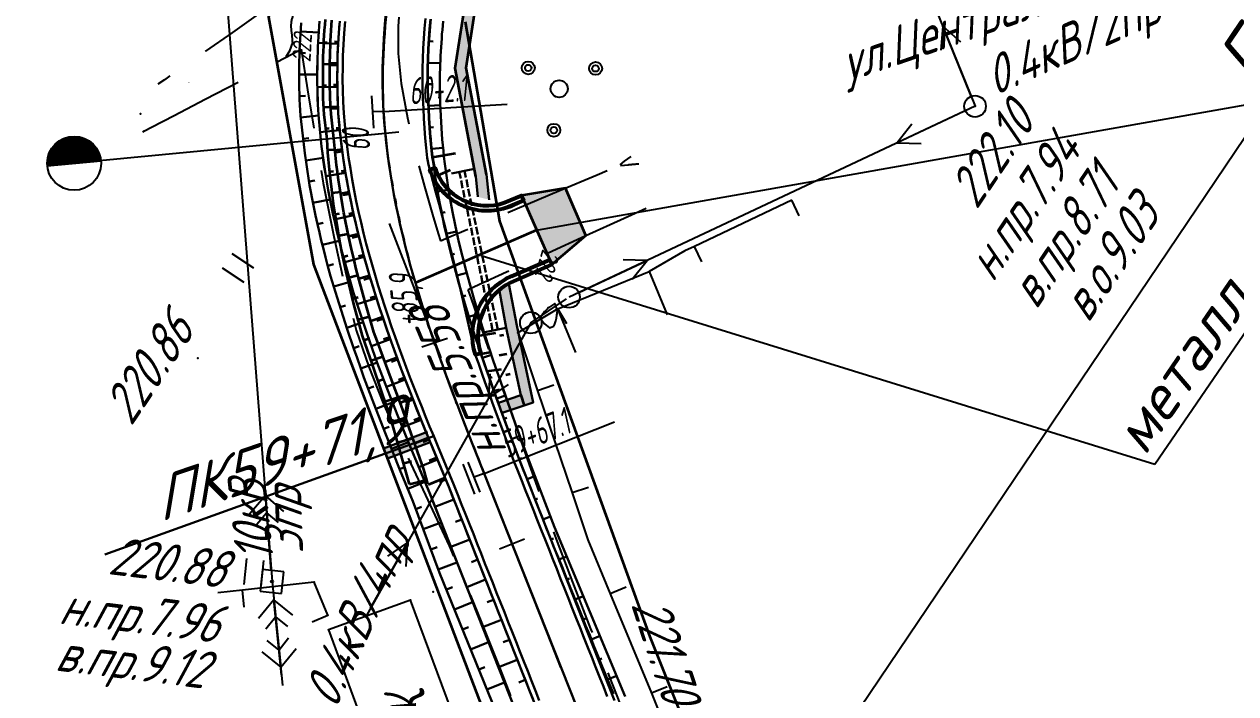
# Model space of a CAD drawing. Header units: millimetres. Extents: x -698 to 8131, y -704 to 4503.
# Drawn here: x 4445.5 to 4557.9, y 2932.7 to 2994.8 of the extents above; entities that cross this region are included whole.
import ezdxf
from ezdxf import colors
from ezdxf.entities.mleader import LeaderData, LeaderLine
from ezdxf.math import Vec2, Vec3

# ---------------------------------------------------------------- set-up
doc = ezdxf.new("R2010")
doc.units = ezdxf.units.MM
for name, pattern in [('ACAD_ISO02W100', [15, 12, -3]), ('CONTI', [0]), ('DASHED', [0.75, 0.5, -0.25]), ('STROT', [1.7, 0.5, -1.2])]:
    doc.linetypes.add(name, pattern=pattern)
for name, color, linetype, lineweight in [('10', 1, 'Continuous', 35), ('Гравий', 30, 'Continuous', 35), ('КОПИЯ_ОСЬ_13_ОТКОСЫ', 7, 'Continuous', 30), ('ОСЬ_ВЕРХ_ПОКРЫТИЯ_ГРАНИЦЫ_ПОЛОС', 7, 'Continuous', 30), ('ОСЬ_ВЕРХ_ПОКРЫТИЯ_ОСЬ', 1, 'Continuous', 30), ('Ось_примыкания', 1, 'Continuous', 35), ('Площ примыкании', 101, 'Continuous', 30), ('Привязка', 250, 'Continuous', 35), ('Тротуар', 40, 'Continuous', 35), ('Трубы мет.', 7, 'ACAD_ISO02W100', 30)]:
    doc.layers.add(name, color=color, linetype=linetype, lineweight=lineweight)
for name, color, linetype in [('GOR_BDEFAULT', 212, 'CONTI'), ('NAD_MDEFAULT', 7, 'CONTI'), ('PI_OTDEFAULT', 172, 'CONTI'), ('PI_TTDEFAULT', 5, 'CONTI'), ('SIT_LDEFAULT', 7, 'CONTI'), ('USLZNDEFAULT', 7, 'CONTI'), ('ZAPSKDEFAULT', 7, 'CONTI'), ('Выноски', 250, 'Continuous'), ('ОСЬ_ВЕРХ_ПОКРЫТИЯ_КИЛОМЕТЫ', 1, 'Continuous'), ('ОСЬ_ВЕРХ_ПОКРЫТИЯ_ПИКЕТЫ', 1, 'Continuous'), ('ОСЬ_ВЕРХ_ПОКРЫТИЯ_РАЗБИВКА_КРИВ', 1, 'Continuous'), ('разметка', 7, 'Continuous')]:
    doc.layers.add(name, color=color, linetype=linetype)
doc.layers.add('видовое окно', color=132, linetype='CONTI', plot=False)
doc.styles.add('eskd', font='isocpeui.ttf', dxfattribs={"width": 1.2})
doc.styles.add('SHRFT', font='isocpeui.ttf', dxfattribs={"width": 3.5})
doc.styles.get("Standard").update_dxf_attribs({"font": 'isocpeui.ttf'})
doc.styles.add('ГОСТ', font='isocpeui.ttf', dxfattribs={"height": 4})

# ---------------------------------------------------------------- blocks, each defined once
blk = doc.blocks.new('BL_2011')
at = {"color": 0}
for p, q in [((0, 0), (0, 2.4)), ((1.6, 0), (1.6, 2.4))]:
    blk.add_line(p, q, dxfattribs=at)
blk = doc.blocks.new('BL_27')
at = {"color": 0}
for p, q in [((1, 1), (-1, 1)), ((-1, 1), (-1, -1)), ((1, -1), (1, 1)), ((-1, -1), (1, -1))]:
    blk.add_line(p, q, dxfattribs=at)
blk.add_circle((0, 0), 0.1, dxfattribs=at)
blk = doc.blocks.new('BL_20')
at = {"color": 0}
blk.add_circle((0, 0), 1, dxfattribs=at)
blk = doc.blocks.new('BL_2009')
at = {"color": 0}
for centre, radius in [((0, 3.46), 0.6), ((0, 3.46), 0.3), ((0, 0), 0.8), ((-3.46, -1.74), 0.6), ((-3.46, -1.74), 0.3), ((3.46, -1.74), 0.6), ((3.46, -1.74), 0.3)]:
    blk.add_circle(centre, radius, dxfattribs=at)
blk = doc.blocks.new('*U49')
at = {"layer": 'КОПИЯ_ОСЬ_13_ОТКОСЫ'}
for points in [[(120.83, 319.24), (114.42, 334.99), (111.93, 341.64), (111.78, 342.01), (110.75, 344.55), (109.37, 347.99), (108.35, 350.61), (107.41, 353.12), (107.12, 353.94), (106.77, 354.93), (106.48, 355.78), (105.86, 357.6), (104.91, 360.53), (104.61, 361.52), (104.32, 362.52), (104.04, 363.52), (103.84, 364.28), (103.65, 365.04), (103.45, 365.81), (103.27, 366.57), (103.09, 367.35), (102.92, 368.13), (102.76, 368.91), (102.6, 369.69), (102.49, 370.32), (102.37, 370.95), (102.27, 371.59), (102.16, 372.22), (102.07, 372.86), (101.92, 373.93), (101.79, 375.01), (101.51, 377.38), (101.49, 377.88), (101.46, 378.39), (101.44, 378.9), (101.43, 379.41), (101.41, 379.91), (101.41, 380.42), (101.4, 380.93), (101.4, 381.43), (101.41, 381.94), (101.41, 382.45), (101.43, 382.96), (101.44, 383.46), (101.46, 383.97), (101.49, 384.48), (101.52, 384.98), (101.55, 385.49), (101.59, 386)], [(122.4, 319.86), (113.54, 342.27), (111.62, 346.87), (110.58, 349.45), (109.56, 352.05), (108.65, 354.47), (107.7, 357.12), (106.75, 360), (106.45, 360.97), (106.16, 361.95), (105.87, 362.93), (105.6, 363.92), (105.34, 364.91), (105.08, 365.91), (104.9, 366.66), (104.73, 367.42), (104.56, 368.18), (104.4, 368.94), (104.24, 369.71), (104.1, 370.48), (103.96, 371.25), (103.83, 372.02), (103.73, 372.65), (103.64, 373.28), (103.55, 373.9), (103.47, 374.53), (103.4, 375.16), (103.18, 377.47), (103.15, 377.96), (103.13, 378.44), (103.11, 378.93), (103.1, 379.41), (103.09, 379.89), (103.08, 380.38), (103.08, 380.86), (103.08, 381.34), (103.08, 381.83), (103.09, 382.31), (103.1, 382.8), (103.12, 383.28), (103.14, 383.76), (103.16, 384.25), (103.19, 384.73), (103.22, 385.21), (103.26, 385.7), (103.3, 386.18)], [(101.53, 385.22), (103.21, 385.11)], [(101.43, 383.22), (101.99, 383.2)], [(101.4, 381.22), (103.08, 381.22)], [(101.43, 379.22), (101.98, 379.24)], [(101.53, 377.22), (103.18, 377.41)], [(101.76, 375.24), (102.3, 375.3)], [(102.01, 373.25), (103.61, 373.48)], [(102.32, 371.28), (102.85, 371.37)], [(102.68, 369.31), (104.26, 369.62)], [(103.09, 367.35), (103.61, 367.47)], [(103.55, 365.41), (105.11, 365.8)], [(104.06, 363.47), (104.57, 363.61)], [(104.61, 361.55), (106.14, 362)], [(105.2, 359.64), (105.71, 359.8)], [(105.81, 357.73), (107.34, 358.23)], [(106.46, 355.84), (106.97, 356.01)], [(107.11, 353.95), (108.64, 354.49)], [(107.81, 352.08), (108.32, 352.27)], [(108.51, 350.2), (110.05, 350.8)], [(109.23, 348.34), (109.75, 348.54)], [(109.97, 346.48), (111.53, 347.1)], [(110.72, 344.62), (111.25, 344.84)], [(111.47, 342.77), (113.06, 343.42)], [(112.21, 340.91), (112.76, 341.12)], [(112.91, 339.04), (114.57, 339.66)], [(113.61, 337.17), (114.19, 337.38)], [(114.31, 335.29), (116.04, 335.94)], [(115.06, 333.44), (115.62, 333.67)], [(115.81, 331.58), (117.49, 332.27)], [(116.56, 329.73), (117.11, 329.96)], [(117.31, 327.88), (118.97, 328.55)], [(118.07, 326.03), (118.61, 326.25)], [(118.82, 324.17), (120.44, 324.83)]]:
    blk.add_lwpolyline(points, dxfattribs=at)

msp = doc.modelspace()

# ---------------------------------------------------------------- hatches: boundary and pattern name
at = {"layer": 'Гравий', "ltscale": 7}
h = msp.add_hatch(color=256, dxfattribs=at)
h.paths.add_polyline_path([(4495.74, 2979.58), (4491.74, 2978.92), (4493.11, 2975.69), (4497.33, 2974.91), (4497.65, 2975.19)])
h.paths.add_polyline_path([(4497.33, 2974.91), (4493.11, 2975.69), (4494.47, 2972.49)])
at = {"layer": 'Тротуар', "lineweight": 30, "ltscale": 7}
for points in [[(4549.7, 3057.19), (4549.05, 3057.96), (4545.63, 3055.88), (4528.49, 3045.57), (4513.33, 3035.88), (4503.91, 3028.46), (4497.12, 3021.13), (4490.72, 3011.08), (4487.21, 3001.63), (4485.51, 2990.73), (4487.44, 2980.68), (4487.6, 2978.78), (4488.67, 2978.51), (4488.42, 2980.86), (4486.53, 2990.75), (4488.18, 3001.38), (4491.62, 3010.64), (4497.91, 3020.52), (4504.58, 3027.71), (4513.91, 3035.06), (4529.02, 3044.73), (4546.15, 3055.02)], [(4491.59, 2960.37), (4491.91, 2959.42), (4492.76, 2959.71), (4491.36, 2966.17), (4490.5, 2970.71), (4489.61, 2970.03), (4490.38, 2965.96)], [(4491.58, 2960.37), (4489.64, 2959.71), (4489.96, 2958.76), (4491.91, 2959.42)], [(4482.92, 2957.01), (4478.87, 2955.43), (4479.22, 2954.5), (4483.28, 2956.07)]]:
    msp.add_hatch(color=256, dxfattribs=at).paths.add_polyline_path(points)

# ---------------------------------------------------------------- linework, layer by layer
for p, q in [((4481.96, 2969.73), (4479.42, 2976.3)), ((4484.2, 2963.84), (4481.96, 2969.73))]:
    msp.add_line(p, q)
at = {"linetype": 'Continuous'}
msp.add_solid([(4460.75, 2989.43), (4460.93, 2989.37), (4460.75, 2989.37)], dxfattribs=at)
at = {"layer": '10'}
for p, q in [((4468.19, 2995.45), (4472.37, 2972.49)), ((4489.67, 2976.53), (4486.48, 2995.01)), ((4489.67, 2976.53), (4486.48, 2995.01)), ((4503.59, 2937.96), (4489.67, 2976.53)), ((4503.59, 2937.96), (4489.67, 2976.53)), ((4472.37, 2972.49), (4494.29, 2914.88)), ((4472.37, 2972.49), (4494.29, 2914.88)), ((4525.23, 2884.29), (4503.59, 2937.96)), ((4525.23, 2884.29), (4503.59, 2937.96))]:
    msp.add_line(p, q, dxfattribs=at)
msp.add_lwpolyline([(4789.1, 3384.46), (4785.09, 3347.22), (4781.96, 3330.51), (4765.34, 3289.65), (4750.58, 3264.93), (4737.29, 3247.84), (4704.08, 3217.11), (4605.07, 3113.42), (4594.85, 3105.35), (4502.87, 3046.58), (4488.27, 3034.38), (4472.63, 3015.43), (4468.19, 2995.45), (4472.37, 2972.49)], dxfattribs=at)
at = {"layer": 'GOR_BDEFAULT', "color": 212, "elevation": 222, "flags": 128}
for points in [[(4469.82, 2991.81), (4470.17, 2992.31), (4470.44, 2993.09), (4470.43, 2993.18), (4470.43, 2993.28), (4470.42, 2993.37), (4470.41, 2993.48), (4470.4, 2993.58), (4470.39, 2993.69), (4470.38, 2993.8), (4470.36, 2993.92), (4470.35, 2994.03), (4470.34, 2994.14), (4470.33, 2994.26), (4470.32, 2994.37), (4470.31, 2994.48), (4470.31, 2994.58), (4470.31, 2994.68), (4470.31, 2994.78), (4470.32, 2994.88), (4470.33, 2994.97), (4470.34, 2995.05), (4470.36, 2995.14), (4470.37, 2995.22), (4470.39, 2995.3), (4470.41, 2995.38), (4470.44, 2995.45), (4470.46, 2995.53), (4470.48, 2995.6), (4470.5, 2995.68), (4470.53, 2995.75), (4470.55, 2995.83), (4470.57, 2995.9), (4470.6, 2995.98), (4470.62, 2996.05), (4470.64, 2996.13), (4470.65, 2996.21), (4470.67, 2996.3), (4470.69, 2996.38), (4470.71, 2996.47), (4470.73, 2996.56), (4470.74, 2996.65), (4470.76, 2996.75), (4470.77, 2996.85), (4470.79, 2996.95), (4470.81, 2997.05), (4470.82, 2997.16), (4470.84, 2997.28)], [(4501.23, 2982.08), (4501.83, 2982.52)], [(4501.23, 2982.08), (4501.83, 2982.52)], [(4501.23, 2982.08), (4501.83, 2982.52)], [(4501.23, 2982.08), (4501.83, 2982.52)], [(4500.82, 2981.75), (4501.23, 2982.08)], [(4500.82, 2981.75), (4501.23, 2982.08)], [(4500.84, 2981.7), (4501.21, 2981.73), (4501.54, 2981.76)], [(4500.84, 2981.7), (4501.21, 2981.73), (4501.54, 2981.76)], [(4501.54, 2981.76), (4501.59, 2981.76), (4501.63, 2981.77), (4501.68, 2981.77), (4501.73, 2981.77), (4501.78, 2981.78), (4501.83, 2981.78), (4501.89, 2981.79), (4501.94, 2981.8), (4502, 2981.8), (4502.05, 2981.81), (4502.1, 2981.81), (4502.16, 2981.82), (4502.2, 2981.82), (4502.25, 2981.82), (4502.29, 2981.83)], [(4501.54, 2981.76), (4501.59, 2981.76), (4501.63, 2981.77), (4501.68, 2981.77), (4501.73, 2981.77), (4501.78, 2981.78), (4501.83, 2981.78), (4501.89, 2981.79), (4501.94, 2981.8), (4502, 2981.8), (4502.05, 2981.81), (4502.1, 2981.81), (4502.16, 2981.82), (4502.2, 2981.82), (4502.25, 2981.82), (4502.29, 2981.83)], [(4501.54, 2981.76), (4501.59, 2981.76), (4501.63, 2981.77), (4501.68, 2981.77), (4501.73, 2981.77), (4501.78, 2981.78), (4501.83, 2981.78), (4501.89, 2981.79), (4501.94, 2981.8), (4502, 2981.8), (4502.05, 2981.81), (4502.1, 2981.81), (4502.16, 2981.82), (4502.2, 2981.82), (4502.25, 2981.82), (4502.29, 2981.83)], [(4501.54, 2981.76), (4501.59, 2981.76), (4501.63, 2981.77), (4501.68, 2981.77), (4501.73, 2981.77), (4501.78, 2981.78), (4501.83, 2981.78), (4501.89, 2981.79), (4501.94, 2981.8), (4502, 2981.8), (4502.05, 2981.81), (4502.1, 2981.81), (4502.16, 2981.82), (4502.2, 2981.82), (4502.25, 2981.82), (4502.29, 2981.83)], [(4502.29, 2981.83), (4502.56, 2981.85)], [(4502.29, 2981.83), (4502.56, 2981.85)], [(4495.01, 2968.23), (4494.75, 2968.89), (4494.19, 2968.52), (4494.13, 2968.47), (4494.07, 2968.4), (4494.01, 2968.34), (4493.94, 2968.27), (4493.88, 2968.2), (4493.81, 2968.13), (4493.75, 2968.06), (4493.69, 2967.99), (4493.64, 2967.92), (4493.58, 2967.85), (4493.54, 2967.78), (4493.49, 2967.71), (4493.46, 2967.65), (4493.43, 2967.59), (4493.41, 2967.53), (4493.79, 2966.99), (4494.27, 2966.64), (4494.67, 2966.77)], [(4494.67, 2966.77), (4494.7, 2966.84), (4494.73, 2966.91), (4494.76, 2967), (4494.79, 2967.09), (4494.82, 2967.19), (4494.85, 2967.29), (4494.88, 2967.4), (4494.9, 2967.51), (4494.92, 2967.62), (4494.94, 2967.73), (4494.96, 2967.83), (4494.98, 2967.94), (4494.99, 2968.04), (4495, 2968.14), (4495.01, 2968.23)], [(4494.67, 2966.77), (4494.7, 2966.84), (4494.73, 2966.91), (4494.76, 2967), (4494.79, 2967.09), (4494.82, 2967.19), (4494.85, 2967.29), (4494.88, 2967.4), (4494.9, 2967.51), (4494.92, 2967.62), (4494.94, 2967.73), (4494.96, 2967.83), (4494.98, 2967.94), (4494.99, 2968.04), (4495, 2968.14), (4495.01, 2968.23)]]:
    msp.add_lwpolyline(points, dxfattribs=at)
at = {"layer": 'PI_TTDEFAULT', "color": 5}
for p in [(4533.75, 2987.18, 222.1), (4456.33, 2986.49, 221.03), (4491.34, 2966.16, 221.97), (4461.65, 2963.82, 220.86), (4468.52, 2943.1, 220.88)]:
    msp.add_point(p, dxfattribs=at)
at = {"layer": 'SIT_LDEFAULT', "color": 7}
for p, q in [((4515.98, 3031.25), (4533.75, 2987.18)), ((4463.8, 3003.88), (4468.52, 2943.1)), ((4467.23, 2995.73), (4464.85, 2994.03)), ((4480.22, 2994.62), (4480.22, 2992.08)), ((4480.28, 2995.46), (4480.23, 2994.62)), ((4530.76, 2994.6), (4530.58, 2992.37)), ((4533.38, 2988.11), (4530.76, 2994.6)), ((4532.43, 2993.12), (4530.76, 2994.6)), ((4464.85, 2994.03), (4462.36, 2992.29)), ((4470.42, 2992.06), (4471.23, 2992.48)), ((4471.23, 2992.49), (4471.81, 2988.72)), ((4462.36, 2992.29), (4462.33, 2992.27)), ((4468.94, 2991.28), (4470.42, 2992.05)), ((4480.22, 2992.08), (4480.5, 2989.3)), ((4458.53, 2989.64), (4457.92, 2989.22)), ((4459.03, 2989.99), (4458.53, 2989.64)), ((4462.31, 2987.83), (4465.39, 2989.43)), ((4480.5, 2989.3), (4481.08, 2986.11)), ((4459.44, 2986.33), (4462.31, 2987.83)), ((4471.81, 2988.72), (4472.39, 2985.16)), ((4533.75, 2987.18), (4496.08, 2969.48)), ((4532.84, 2986.75), (4526.51, 2983.78)), ((4457.34, 2985.24), (4459.44, 2986.33)), ((4481.08, 2986.11), (4481.21, 2985.54)), ((4456.52, 2984.81), (4456.7, 2984.91)), ((4456.7, 2984.91), (4457.34, 2985.24)), ((4527.89, 2985.53), (4526.51, 2983.78)), ((4526.51, 2983.78), (4528.74, 2983.72)), ((4473.07, 2981.22), (4473.27, 2980.06)), ((4482.15, 2981.65), (4482.66, 2979.73)), ((4498.68, 2980.82), (4499.6, 2981.21)), ((4473.28, 2980.06), (4474.24, 2975.11)), ((4495.14, 2979.33), (4498.68, 2980.82)), ((4482.66, 2979.73), (4483.4, 2977.14)), ((4491.28, 2977.71), (4495.14, 2979.33)), ((4490.39, 2977.33), (4491.28, 2977.71)), ((4501.18, 2976.8), (4503.22, 2977.73)), ((4516.75, 2978.46), (4507.71, 2974.18)), ((4517.43, 2977.01), (4516.75, 2978.46)), ((4483.4, 2977.14), (4483.93, 2975.37)), ((4497.65, 2975.19), (4501.18, 2976.8)), ((4485.14, 2975.13), (4486.7, 2975.79)), ((4474.24, 2975.11), (4475.05, 2971.42)), ((4483.93, 2975.37), (4484.14, 2974.71)), ((4484.14, 2974.7), (4485.14, 2975.13)), ((4494.13, 2973.58), (4497.65, 2975.19)), ((4506.82, 2973.76), (4503.51, 2971.86)), ((4507.71, 2974.18), (4506.82, 2973.76)), ((4508.4, 2972.74), (4507.71, 2974.18)), ((4496.99, 2969.91), (4503.32, 2972.88)), ((4503.32, 2972.88), (4501.09, 2972.94)), ((4501.94, 2971.13), (4503.32, 2972.88)), ((4487.72, 2970.66), (4490.29, 2971.82)), ((4490.29, 2971.83), (4490.49, 2971.92)), ((4495.05, 2968.38), (4503.51, 2971.86)), ((4503.51, 2971.86), (4505.17, 2967.83)), ((4486.72, 2970.2), (4487.72, 2970.66)), ((4487.03, 2969.31), (4486.72, 2970.2)), ((4487.86, 2966.91), (4487.03, 2969.31)), ((4492.53, 2967.1), (4495.85, 2969.33)), ((4495.05, 2968.38), (4491.34, 2966.16)), ((4495.87, 2967.01), (4495.05, 2968.38)), ((4496.71, 2964.35), (4495.05, 2968.38)), ((4476.04, 2967.54), (4476.34, 2966.42)), ((4492.53, 2967.1), (4477.17, 2939.74)), ((4488.65, 2964.66), (4487.86, 2966.91)), ((4476.33, 2966.42), (4477.5, 2963)), ((4492.04, 2966.23), (4488.61, 2960.12)), ((4491.35, 2966.16), (4493.16, 2960.79)), ((4477.5, 2963), (4478.84, 2959.64)), ((4488.72, 2962.36), (4488.61, 2960.12)), ((4488.61, 2960.12), (4490.46, 2961.38)), ((4490.54, 2959.26), (4489.97, 2960.89)), ((4494.68, 2961.3), (4493.16, 2960.79)), ((4493.16, 2960.79), (4496.36, 2951.31)), ((4478.84, 2959.64), (4479.49, 2958.17)), ((4492.11, 2954.82), (4490.54, 2959.26)), ((4481.15, 2954.53), (4481.86, 2953.02)), ((4493.31, 2951.46), (4492.11, 2954.82)), ((4481.86, 2953.02), (4483.41, 2949.73)), ((4467.9, 2951.08), (4466.43, 2949.36)), ((4468.44, 2944.1), (4467.9, 2951.08)), ((4469.62, 2949.6), (4467.9, 2951.08)), ((4497.87, 2951.82), (4496.36, 2951.31)), ((4496.36, 2951.31), (4497.83, 2946.97)), ((4483.42, 2949.73), (4484.95, 2946.42)), ((4467.1, 2948.41), (4468.02, 2949.48)), ((4468.02, 2949.48), (4469.1, 2948.56)), ((4495.02, 2946.78), (4494.68, 2947.71)), ((4477.66, 2940.61), (4481.09, 2946.72)), ((4481.09, 2946.72), (4479.24, 2945.46)), ((4480.98, 2944.48), (4481.09, 2946.72)), ((4484.94, 2946.42), (4485.36, 2945.46)), ((4496.44, 2943.03), (4495.02, 2946.78)), ((4497.81, 2946.97), (4499.89, 2941.96)), ((4472.42, 2943.04), (4465.77, 2942.31)), ((4468.52, 2943.1), (4469.5, 2933.45)), ((4473.71, 2939.99), (4472.42, 2943.04)), ((4498.11, 2938.71), (4496.43, 2943.03)), ((4465.77, 2942.31), (4463.48, 2942.06)), ((4465.94, 2940.72), (4465.77, 2942.31)), ((4468.62, 2942.11), (4469.33, 2935.14)), ((4486.93, 2941.79), (4487.94, 2939.31)), ((4501.37, 2942.58), (4499.89, 2941.97)), ((4499.89, 2941.97), (4503.72, 2932.73)), ((4468.69, 2941.41), (4467.26, 2939.66)), ((4469.4, 2934.44), (4468.69, 2941.41)), ((4470.45, 2939.98), (4468.69, 2941.41)), ((4481.36, 2941.37), (4473.75, 2938.61)), ((4487.72, 2924.26), (4481.36, 2941.37)), ((4467.96, 2938.72), (4468.85, 2939.82)), ((4468.85, 2939.82), (4469.95, 2938.92)), ((4472.24, 2939.37), (4473.71, 2939.99)), ((4473.75, 2938.61), (4480.13, 2921.44)), ((4487.94, 2939.31), (4489.68, 2934.96)), ((4498.24, 2938.36), (4498.1, 2938.71)), ((4469.17, 2936.73), (4468.07, 2937.63)), ((4470.06, 2937.83), (4469.17, 2936.73)), ((4467.57, 2936.57), (4469.33, 2935.14)), ((4469.33, 2935.14), (4470.76, 2936.89)), ((4489.68, 2934.96), (4490.65, 2932.5)), ((4499.86, 2934.23), (4499.7, 2934.63)), ((4501.52, 2930.03), (4499.86, 2934.23)), ((4505.19, 2933.34), (4503.72, 2932.73)), ((4503.72, 2932.73), (4505.11, 2929.37))]:
    msp.add_line(p, q, dxfattribs=at)
at = {"layer": 'видовое окно', "color": 5}
for p in [(4472.42, 2943.04, 221.1), (4483.47, 2942.13, 221.69), (4481.36, 2941.37, 221.75), (4473.71, 2939.99, 221.5), (4473.75, 2938.61, 221.63)]:
    msp.add_point(p, dxfattribs=at)
at = {"layer": 'Гравий', "linetype": 'Continuous'}
msp.add_lwpolyline([(4494.47, 2972.49), (4497.65, 2975.19), (4495.74, 2979.58), (4491.68, 2978.91)], dxfattribs=at)
at = {"layer": 'КОПИЯ_ОСЬ_13_ОТКОСЫ'}
for points in [[(4492.05, 2928.78), (4483.18, 2951.19), (4481.27, 2955.79), (4480.22, 2958.36), (4479.2, 2960.97), (4478.29, 2963.39), (4477.35, 2966.04), (4476.4, 2968.91), (4476.09, 2969.89), (4475.8, 2970.86), (4475.52, 2971.84), (4475.24, 2972.83), (4474.98, 2973.82), (4474.73, 2974.82), (4474.55, 2975.58), (4474.37, 2976.33), (4474.2, 2977.09), (4474.04, 2977.85), (4473.89, 2978.62), (4473.74, 2979.39), (4473.6, 2980.17), (4473.47, 2980.94), (4473.38, 2981.56), (4473.29, 2982.19), (4473.2, 2982.82), (4473.12, 2983.45), (4473.04, 2984.08), (4472.82, 2986.39), (4472.8, 2986.87), (4472.77, 2987.36), (4472.76, 2987.84), (4472.74, 2988.32), (4472.73, 2988.81), (4472.72, 2989.29), (4472.72, 2989.77), (4472.72, 2990.26), (4472.73, 2990.74), (4472.74, 2991.23), (4472.75, 2991.71), (4472.76, 2992.19), (4472.78, 2992.68), (4472.81, 2993.16), (4472.83, 2993.64), (4472.87, 2994.13), (4472.9, 2994.61), (4472.94, 2995.09)], [(4493.8, 2929.47), (4484.93, 2951.88), (4483.72, 2954.77), (4482.32, 2958.17), (4481.3, 2960.74), (4480.36, 2963.2), (4479.41, 2965.79), (4478.49, 2968.49), (4477.6, 2971.35), (4477.32, 2972.32), (4477.05, 2973.29), (4476.79, 2974.26), (4476.6, 2974.99), (4476.42, 2975.73), (4476.25, 2976.46), (4476.08, 2977.2), (4475.92, 2977.95), (4475.77, 2978.7), (4475.62, 2979.45), (4475.48, 2980.2), (4475.38, 2980.8), (4475.28, 2981.41), (4475.19, 2982.01), (4475.1, 2982.62), (4475.01, 2983.23), (4474.94, 2983.77), (4474.88, 2984.32), (4474.82, 2984.86), (4474.77, 2985.41), (4474.72, 2985.95), (4474.67, 2986.5), (4474.65, 2986.96), (4474.63, 2987.43), (4474.61, 2987.89), (4474.59, 2988.36), (4474.58, 2988.83), (4474.58, 2989.29), (4474.57, 2989.76), (4474.57, 2990.23), (4474.58, 2990.69), (4474.59, 2991.16), (4474.6, 2991.63), (4474.61, 2992.09), (4474.63, 2992.56), (4474.65, 2993.02), (4474.68, 2993.49), (4474.71, 2993.95), (4474.74, 2994.42), (4474.78, 2994.88)], [(4500.31, 2932.05), (4491.44, 2954.46), (4490.35, 2957.38), (4489.11, 2960.76), (4488.22, 2963.3), (4487.41, 2965.69), (4486.62, 2968.17), (4485.85, 2970.75), (4485.14, 2973.43), (4484.92, 2974.32), (4484.71, 2975.21), (4484.5, 2976.11), (4484.36, 2976.78), (4484.23, 2977.45), (4484.09, 2978.12), (4483.97, 2978.79), (4483.85, 2979.46), (4483.74, 2980.13), (4483.64, 2980.8), (4483.55, 2981.47), (4483.48, 2982.01), (4483.41, 2982.54), (4483.35, 2983.08), (4483.29, 2983.61), (4483.24, 2984.15), (4483.2, 2984.62), (4483.16, 2985.09), (4483.13, 2985.57), (4483.1, 2986.04), (4483.08, 2986.51), (4483.06, 2986.98), (4483.04, 2987.38), (4483.02, 2987.78), (4483, 2988.18), (4482.99, 2988.58), (4482.98, 2988.98), (4482.98, 2989.38), (4482.97, 2989.79), (4482.97, 2990.19), (4482.98, 2990.59), (4482.98, 2990.99), (4482.99, 2991.39), (4483.01, 2991.79), (4483.02, 2992.19), (4483.04, 2992.59), (4483.07, 2992.99), (4483.09, 2993.38), (4483.12, 2993.78), (4483.15, 2994.18), (4483.19, 2994.58), (4483.22, 2994.98)], [(4501.3, 2932.44), (4494.74, 2948.13), (4492.18, 2954.75), (4491.12, 2957.68), (4489.92, 2961.07), (4489.05, 2963.6), (4488.27, 2965.99), (4488.02, 2966.76), (4487.26, 2969.25), (4486.52, 2971.91), (4485.86, 2974.57), (4485.66, 2975.45), (4485.47, 2976.34), (4485.29, 2977.22), (4485.17, 2977.89), (4485.05, 2978.55), (4484.93, 2979.21), (4484.83, 2979.87), (4484.73, 2980.53), (4484.64, 2981.19), (4484.55, 2981.85), (4484.47, 2982.52), (4484.42, 2983.04), (4484.36, 2983.57), (4484.32, 2984.09), (4484.28, 2984.62), (4484.24, 2985.14), (4484.13, 2987.45), (4484.12, 2987.85), (4484.11, 2988.25), (4484.1, 2988.65), (4484.1, 2989.06), (4484.09, 2989.46), (4484.1, 2989.86), (4484.1, 2990.26), (4484.11, 2990.66), (4484.12, 2991.06), (4484.14, 2991.46), (4484.15, 2991.87), (4484.17, 2992.27), (4484.2, 2992.67), (4484.23, 2993.07), (4484.26, 2993.47), (4484.29, 2993.87), (4484.33, 2994.27), (4484.37, 2994.67), (4484.41, 2995.07)], [(4474.65, 2992.97), (4472.8, 2993.06)], [(4483.08, 2993.22), (4483.46, 2993.19)], [(4482.99, 2991.22), (4484.13, 2991.19)], [(4474.58, 2990.97), (4473.96, 2990.98)], [(4474.58, 2988.97), (4472.73, 2988.94)], [(4482.98, 2989.22), (4483.34, 2989.23)], [(4474.65, 2986.97), (4474.03, 2986.94)], [(4483.05, 2987.22), (4484.14, 2987.28)], [(4474.81, 2984.97), (4472.97, 2984.79)], [(4483.15, 2985.22), (4483.51, 2985.25)], [(4483.33, 2983.23), (4484.39, 2983.34)], [(4475.05, 2982.99), (4474.43, 2982.9)], [(4483.58, 2981.25), (4483.91, 2981.3)], [(4475.34, 2981.01), (4473.51, 2980.71)], [(4475.7, 2979.04), (4475.09, 2978.92)], [(4483.89, 2979.27), (4484.9, 2979.44)], [(4476.11, 2977.08), (4474.29, 2976.68)], [(4484.25, 2977.3), (4484.58, 2977.37)], [(4484.67, 2975.35), (4485.64, 2975.57)], [(4476.57, 2975.14), (4475.96, 2974.99)], [(4485.14, 2973.4), (4485.45, 2973.49)], [(4477.07, 2973.2), (4475.28, 2972.71)], [(4477.62, 2971.28), (4477.03, 2971.09)], [(4485.66, 2971.47), (4486.58, 2971.72)], [(4478.22, 2969.37), (4476.43, 2968.81)], [(4486.21, 2969.55), (4486.5, 2969.64)], [(4486.79, 2967.64), (4487.67, 2967.92)], [(4478.84, 2967.47), (4478.25, 2967.27)], [(4479.49, 2965.58), (4477.74, 2964.94)], [(4487.4, 2965.73), (4487.68, 2965.82)], [(4480.17, 2963.7), (4479.59, 2963.49)], [(4488.04, 2963.84), (4488.88, 2964.12)], [(4488.7, 2961.95), (4488.96, 2962.04)], [(4480.88, 2961.83), (4479.13, 2961.16)], [(4481.61, 2959.97), (4481.03, 2959.73)], [(4489.37, 2960.06), (4490.17, 2960.36)], [(4482.35, 2958.11), (4480.62, 2957.4)], [(4490.06, 2958.19), (4490.31, 2958.28)], [(4490.75, 2956.31), (4491.52, 2956.6)], [(4483.11, 2956.26), (4482.53, 2956.02)], [(4483.87, 2954.41), (4482.14, 2953.69)], [(4491.45, 2954.44), (4491.69, 2954.53)], [(4484.64, 2952.56), (4484.06, 2952.32)], [(4492.18, 2952.58), (4492.91, 2952.86)], [(4492.92, 2950.72), (4493.15, 2950.81)], [(4485.39, 2950.71), (4483.64, 2950.02)], [(4486.13, 2948.85), (4485.55, 2948.62)], [(4493.65, 2948.86), (4494.35, 2949.13)], [(4486.87, 2946.99), (4485.12, 2946.3)], [(4494.39, 2947), (4494.64, 2947.1)], [(4487.6, 2945.13), (4487.02, 2944.9)], [(4495.13, 2945.14), (4495.87, 2945.43)], [(4488.34, 2943.27), (4486.59, 2942.58)], [(4495.86, 2943.28), (4496.13, 2943.39)], [(4496.6, 2941.42), (4497.41, 2941.74)], [(4489.07, 2941.41), (4488.49, 2941.18)], [(4489.81, 2939.55), (4488.06, 2938.86)], [(4497.34, 2939.56), (4497.63, 2939.68)], [(4490.55, 2937.69), (4489.96, 2937.46)], [(4498.07, 2937.7), (4498.96, 2938.05)], [(4491.28, 2935.83), (4489.53, 2935.14)], [(4498.81, 2935.84), (4499.13, 2935.97)], [(4492.02, 2933.97), (4491.43, 2933.74)], [(4499.55, 2933.98), (4500.5, 2934.36)]]:
    msp.add_lwpolyline(points, dxfattribs=at)
at = {"layer": 'ОСЬ_ВЕРХ_ПОКРЫТИЯ_ГРАНИЦЫ_ПОЛОС', "linetype": 'Continuous'}
for points in [[(4492.74, 2932.16), (4492.38, 2933.06), (4492.03, 2933.95), (4491.67, 2934.85), (4491.32, 2935.75), (4490.96, 2936.64), (4490.61, 2937.54), (4490.25, 2938.43), (4489.9, 2939.33), (4489.54, 2940.23), (4489.19, 2941.12), (4488.83, 2942.02), (4488.48, 2942.92), (4488.12, 2943.81), (4487.77, 2944.71), (4487.41, 2945.6), (4487.06, 2946.5), (4486.7, 2947.4), (4486.35, 2948.29), (4485.99, 2949.19), (4485.64, 2950.09), (4485.28, 2950.98), (4484.93, 2951.88), (4484.55, 2952.78), (4484.18, 2953.68), (4483.8, 2954.58), (4483.43, 2955.48), (4483.05, 2956.39), (4482.68, 2957.3), (4482.31, 2958.21), (4481.94, 2959.12), (4481.57, 2960.04), (4481.21, 2960.96), (4480.85, 2961.89), (4480.5, 2962.81), (4480.15, 2963.75), (4479.81, 2964.68), (4479.47, 2965.62), (4479.14, 2966.57), (4478.82, 2967.52), (4478.5, 2968.47), (4478.19, 2969.43), (4477.89, 2970.4), (4477.6, 2971.36), (4477.31, 2972.34), (4477.04, 2973.32), (4476.78, 2974.3), (4476.53, 2975.29), (4476.29, 2976.28), (4476.06, 2977.28), (4475.85, 2978.29), (4475.65, 2979.3), (4475.46, 2980.31), (4475.29, 2981.33), (4475.13, 2982.36), (4474.99, 2983.38), (4474.87, 2984.42), (4474.76, 2985.46), (4474.67, 2986.5), (4474.62, 2987.57), (4474.59, 2988.64), (4474.57, 2989.72), (4474.58, 2990.79), (4474.6, 2991.86), (4474.65, 2992.94), (4474.71, 2994.01), (4474.8, 2995.08)], [(4475.3, 2995.04), (4475.21, 2993.97), (4475.15, 2992.91), (4475.1, 2991.85), (4475.08, 2990.78), (4475.07, 2989.72), (4475.09, 2988.65), (4475.12, 2987.59), (4475.17, 2986.53), (4475.26, 2985.49), (4475.37, 2984.46), (4475.49, 2983.44), (4475.63, 2982.42), (4475.79, 2981.4), (4475.96, 2980.39), (4476.14, 2979.38), (4476.34, 2978.38), (4476.55, 2977.38), (4476.78, 2976.39), (4477.02, 2975.4), (4477.27, 2974.42), (4477.53, 2973.44), (4477.8, 2972.47), (4478.08, 2971.5), (4478.37, 2970.53), (4478.67, 2969.57), (4478.98, 2968.62), (4479.29, 2967.67), (4479.62, 2966.72), (4479.95, 2965.78), (4480.28, 2964.84), (4480.62, 2963.91), (4480.97, 2962.98), (4481.32, 2962.06), (4481.68, 2961.13), (4482.04, 2960.21), (4482.41, 2959.3), (4482.77, 2958.39), (4483.14, 2957.48), (4483.52, 2956.57), (4483.89, 2955.66), (4484.27, 2954.76), (4484.64, 2953.86), (4485.02, 2952.96), (4485.39, 2952.06), (4485.75, 2951.15), (4486.11, 2950.24), (4486.48, 2949.33), (4486.84, 2948.42), (4487.2, 2947.51), (4487.56, 2946.6), (4487.92, 2945.69), (4488.28, 2944.78), (4488.64, 2943.87), (4489, 2942.96), (4489.36, 2942.05), (4489.72, 2941.14), (4490.08, 2940.24), (4490.44, 2939.33), (4490.8, 2938.42), (4491.16, 2937.51), (4491.52, 2936.6), (4491.88, 2935.69), (4492.24, 2934.78), (4492.6, 2933.87), (4492.96, 2932.96), (4493.32, 2932.05)]]:
    msp.add_lwpolyline(points, dxfattribs=at)
for points in [[(4482.76, 2995.32), (4482.67, 2994.39), (4482.59, 2993.47), (4482.54, 2992.54), (4482.5, 2991.61), (4482.48, 2990.68), (4482.47, 2989.75), (4482.49, 2988.82), (4482.51, 2987.89), (4482.56, 2986.96), (4482.6, 2986.05), (4482.66, 2985.14), (4482.73, 2984.23), (4482.82, 2983.32), (4482.92, 2982.41), (4482.92, 2982.41), (4482.92, 2982.41), (4482.92, 2982.41), (4482.92, 2982.41), (4482.92, 2982.41), (4482.92, 2982.41), (4482.92, 2982.41), (4482.92, 2982.41, 0.514463), (4490.87, 2978.01), (4491.88, 2978.45)], [(4483.25, 2995.27), (4483.17, 2994.35), (4483.09, 2993.43), (4483.04, 2992.51), (4483, 2991.59), (4482.98, 2990.67), (4482.97, 2989.75), (4482.99, 2988.83), (4483.01, 2987.91), (4483.06, 2986.98), (4483.1, 2986.08), (4483.16, 2985.18), (4483.23, 2984.27), (4483.32, 2983.37), (4483.42, 2982.47, 0.514942), (4490.67, 2978.47), (4491.68, 2978.91)], [(4494.27, 2972.95), (4490.73, 2971.41, 0.385703), (4487.41, 2964.06), (4487.41, 2964.06), (4487.41, 2964.06), (4487.41, 2964.06), (4487.68, 2963.34), (4487.99, 2962.43), (4488.31, 2961.53), (4488.63, 2960.62), (4488.96, 2959.72), (4489.29, 2958.81), (4489.62, 2957.91), (4489.96, 2957), (4490.3, 2956.09), (4490.63, 2955.18), (4490.97, 2954.27), (4491.33, 2953.36), (4491.69, 2952.45), (4492.05, 2951.54), (4492.41, 2950.63), (4492.77, 2949.72), (4493.13, 2948.81), (4493.49, 2947.9), (4493.86, 2946.99), (4494.22, 2946.08), (4494.58, 2945.17), (4494.94, 2944.26), (4495.3, 2943.35), (4495.66, 2942.44), (4496.02, 2941.53), (4496.38, 2940.62), (4496.74, 2939.71), (4497.1, 2938.8), (4497.46, 2937.89), (4497.82, 2936.98), (4498.18, 2936.08), (4498.54, 2935.17), (4498.9, 2934.26), (4499.26, 2933.35), (4499.62, 2932.44)], [(4494.47, 2972.49), (4490.93, 2970.95, 0.385126), (4487.88, 2964.23), (4488.15, 2963.51), (4488.46, 2962.6), (4488.78, 2961.7), (4489.1, 2960.79), (4489.43, 2959.89), (4489.76, 2958.98), (4490.09, 2958.08), (4490.43, 2957.17), (4490.76, 2956.27), (4491.1, 2955.36), (4491.44, 2954.45), (4491.8, 2953.55), (4492.16, 2952.64), (4492.52, 2951.73), (4492.88, 2950.82), (4493.24, 2949.91), (4493.6, 2949), (4493.96, 2948.09), (4494.32, 2947.18), (4494.68, 2946.27), (4495.06, 2945.37), (4495.43, 2944.46), (4495.79, 2943.55), (4496.16, 2942.64), (4496.53, 2941.74), (4496.9, 2940.83), (4497.26, 2939.92), (4497.61, 2939.01), (4498, 2938.11), (4498.36, 2937.2), (4498.73, 2936.29), (4499.1, 2935.38), (4499.46, 2934.48), (4499.83, 2933.57), (4500.2, 2932.67)]]:
    msp.add_lwpolyline(points, format="xyb", dxfattribs=at)
at = {"layer": 'ОСЬ_ВЕРХ_ПОКРЫТИЯ_КИЛОМЕТЫ'}
for p, q in [((4479.03, 2984.65), (4447.67, 2981.65)), ((4447.91, 2982.98), (4452.16, 2983.39)), ((4447.96, 2983.09), (4452.09, 2983.48)), ((4448.03, 2983.19), (4452.01, 2983.57)), ((4448.09, 2983.3), (4451.92, 2983.66)), ((4448.17, 2983.41), (4451.82, 2983.76)), ((4448.26, 2983.52), (4451.72, 2983.85)), ((4448.36, 2983.63), (4451.6, 2983.94)), ((4448.48, 2983.74), (4451.46, 2984.02)), ((4448.61, 2983.85), (4451.31, 2984.11)), ((4448.77, 2983.97), (4451.13, 2984.19)), ((4448.97, 2984.09), (4450.92, 2984.27)), ((4449.23, 2984.21), (4450.63, 2984.35)), ((4449.92, 2984.38), (4449.92, 2984.38)), ((4447.66, 2982.05), (4452.58, 2982.52)), ((4447.66, 2981.95), (4452.6, 2982.42)), ((4447.66, 2981.85), (4452.62, 2982.33)), ((4447.66, 2981.75), (4452.64, 2982.23)), ((4447.67, 2982.15), (4452.55, 2982.62)), ((4447.69, 2982.26), (4452.52, 2982.72)), ((4447.7, 2982.36), (4452.48, 2982.81)), ((4447.73, 2982.46), (4452.44, 2982.91)), ((4447.75, 2982.56), (4452.4, 2983.01)), ((4447.78, 2982.67), (4452.35, 2983.1)), ((4447.82, 2982.77), (4452.29, 2983.2)), ((4447.86, 2982.88), (4452.23, 2983.29)), ((4447.67, 2981.65), (4452.65, 2982.13))]:
    msp.add_line(p, q, dxfattribs=at)
msp.add_circle((4450.16, 2981.89), 2.5, dxfattribs=at)
at = {"layer": 'ОСЬ_ВЕРХ_ПОКРЫТИЯ_ОСЬ'}
msp.add_lwpolyline([(4498.27, 2927.69), (4488.2, 2953.13), (4488.2, 2953.13), (4487.13, 2955.85), (4486.42, 2957.66), (4486.07, 2958.56), (4485.72, 2959.47), (4485.37, 2960.38), (4485.03, 2961.29), (4484.69, 2962.2), (4484.36, 2963.11), (4484.03, 2964.03), (4483.71, 2964.95), (4483.39, 2965.87), (4483.08, 2966.79), (4482.78, 2967.71), (4482.48, 2968.64), (4482.19, 2969.56), (4481.91, 2970.5), (4481.64, 2971.43), (4481.37, 2972.36), (4481.12, 2973.3), (4480.88, 2974.24), (4480.65, 2975.19), (4480.42, 2976.14), (4480.21, 2977.09), (4480.02, 2978.04), (4479.83, 2978.99), (4479.66, 2979.95), (4479.5, 2980.91), (4479.36, 2981.87), (4479.23, 2982.83), (4479.12, 2983.8), (4479.02, 2984.77), (4478.93, 2985.73), (4478.87, 2986.7), (4478.87, 2986.7, -0.197747), (4492.5, 3026.29)], format="xyb", dxfattribs=at)
at = {"layer": 'ОСЬ_ВЕРХ_ПОКРЫТИЯ_ПИКЕТЫ'}
for p, q in [((4480.27, 2984.77), (4477.78, 2984.53)), ((4480.27, 2984.77), (4477.78, 2984.53)), ((4484.79, 2965.64), (4482.43, 2964.82)), ((4491.96, 2947.03), (4489.64, 2946.11))]:
    msp.add_line(p, q, dxfattribs=at)
at = {"layer": 'ОСЬ_ВЕРХ_ПОКРЫТИЯ_РАЗБИВКА_КРИВ'}
for p, q in [((4477.96, 2985.15), (4477.78, 2988.14)), ((4478.87, 2986.7), (4477.87, 2986.65)), ((4478.87, 2986.7), (4490.35, 2987.38)), ((4488.2, 2953.13), (4500.28, 2957.92)), ((4487.82, 2951.37), (4486.72, 2954.16)), ((4487.35, 2951.19), (4486.25, 2953.98)), ((4488.2, 2953.13), (4487.27, 2952.77))]:
    msp.add_line(p, q, dxfattribs=at)
at = {"layer": 'Ось_примыкания', "color": 0}
for p, q in [((4473.33, 2993.1), (4473.64, 2993.09)), ((4474.66, 2993.14), (4474.31, 2993.16)), ((4473.26, 2991.11), (4473.88, 2991.09)), ((4474.59, 2991.14), (4473.88, 2991.15)), ((4473.26, 2989.11), (4473.57, 2989.11)), ((4474.58, 2989.14), (4474.23, 2989.13)), ((4473.32, 2987.11), (4473.96, 2987.14)), ((4474.64, 2987.14), (4473.96, 2987.11)), ((4473.51, 2985.12), (4473.82, 2985.16)), ((4474.79, 2985.15), (4474.47, 2985.11)), ((4473.7, 2983.13), (4474.34, 2983.17)), ((4475.02, 2983.16), (4474.36, 2983.07)), ((4473.87, 2981.13), (4474.22, 2981.17)), ((4475.32, 2981.18), (4474.95, 2981.12)), ((4474.1, 2979.15), (4474.86, 2979.25)), ((4475.67, 2979.21), (4474.89, 2979.06)), ((4474.39, 2977.17), (4474.79, 2977.23)), ((4476.07, 2977.25), (4475.65, 2977.16)), ((4474.72, 2975.2), (4475.58, 2975.35)), ((4476.53, 2975.31), (4475.63, 2975.09)), ((4475.11, 2973.23), (4475.56, 2973.33)), ((4477.03, 2973.37), (4476.55, 2973.24)), ((4475.53, 2971.28), (4476.49, 2971.51)), ((4477.57, 2971.45), (4476.58, 2971.16)), ((4476, 2969.34), (4476.5, 2969.46)), ((4478.17, 2969.54), (4477.63, 2969.37)), ((4476.5, 2967.4), (4477.55, 2967.68)), ((4478.78, 2967.63), (4477.68, 2967.26)), ((4477.05, 2965.48), (4477.58, 2965.66)), ((4479.43, 2965.74), (4478.87, 2965.54)), ((4477.71, 2963.59), (4478.8, 2963.97)), ((4480.11, 2963.86), (4478.99, 2963.45)), ((4480.82, 2961.99), (4480.26, 2961.77)), ((4478.4, 2961.71), (4478.94, 2961.91)), ((4479, 2959.81), (4480.23, 2960.19)), ((4481.54, 2960.13), (4480.43, 2959.68)), ((4479.63, 2957.91), (4480.28, 2958.09)), ((4482.28, 2958.27), (4481.69, 2958.03)), ((4480.17, 2955.98), (4481.58, 2956.38)), ((4483.04, 2956.42), (4481.75, 2955.89)), ((4480.67, 2954.05), (4481.46, 2954.25)), ((4483.81, 2954.57), (4483.11, 2954.28)), ((4481.27, 2952.13), (4482.88, 2952.54)), ((4484.58, 2952.72), (4483.02, 2952.07))]:
    msp.add_line(p, q, dxfattribs=at)
at = {"layer": 'Ось_примыкания', "color": 0, "ltscale": 7}
for p, q in [((4483.42, 2982.47), (4485.53, 2982.84)), ((4483.92, 2980.78), (4485.09, 2981.27)), ((4487.62, 2965.9), (4489.3, 2966.15)), ((4490.01, 2965.95), (4489.63, 2965.88)), ((4487.88, 2964.23), (4488.77, 2964.36)), ((4489.6, 2964.1), (4490.3, 2964.22)), ((4488.46, 2962.6), (4489.8, 2962.8)), ((4490.62, 2962.32), (4490.22, 2962.23)), ((4489.1, 2960.79), (4489.62, 2960.9))]:
    msp.add_line(p, q, dxfattribs=at)
at = {"layer": 'Ось_примыкания', "color": 0}
for points in [[(4481.27, 2952.13), (4480.28, 2955.59), (4479.57, 2958.12), (4478.69, 2960.74), (4477.84, 2963.23), (4476.91, 2965.89), (4476.12, 2968.83), (4475.41, 2971.81), (4475.19, 2972.82), (4474.98, 2973.82), (4474.79, 2974.83), (4474.65, 2975.6), (4474.52, 2976.36), (4474.39, 2977.13), (4474.27, 2977.9), (4474.16, 2978.67), (4474.06, 2979.45), (4473.97, 2980.22), (4473.88, 2981), (4473.82, 2981.62), (4473.76, 2982.25), (4473.71, 2982.88), (4473.67, 2983.5), (4473.63, 2984.13), (4473.35, 2986.42), (4473.32, 2986.91), (4473.3, 2987.4), (4473.28, 2987.89), (4473.27, 2988.38), (4473.26, 2988.87), (4473.25, 2989.35), (4473.25, 2989.84), (4473.25, 2990.33), (4473.26, 2990.82), (4473.27, 2991.31), (4473.28, 2991.8), (4473.29, 2992.29), (4473.32, 2992.78), (4473.34, 2993.27), (4473.37, 2993.76), (4473.4, 2994.25), (4473.44, 2994.73), (4473.48, 2995.22)], [(4482.99, 2952.16), (4482.59, 2953.48), (4481.43, 2956.84), (4480.51, 2959.46), (4479.53, 2962), (4478.57, 2964.58), (4478.27, 2965.41), (4477.98, 2966.24), (4477.12, 2969.13), (4476.34, 2972.06), (4476.1, 2973.05), (4475.87, 2974.04), (4475.64, 2975.03), (4475.49, 2975.78), (4475.34, 2976.53), (4475.19, 2977.29), (4475.05, 2978.04), (4474.93, 2978.81), (4474.8, 2979.57), (4474.69, 2980.33), (4474.58, 2981.1), (4474.51, 2981.72), (4474.43, 2982.33), (4474.37, 2982.95), (4474.31, 2983.57), (4474.25, 2984.19), (4474, 2986.46), (4473.97, 2986.94), (4473.94, 2987.43), (4473.92, 2987.91), (4473.91, 2988.39), (4473.89, 2988.88), (4473.88, 2989.36), (4473.88, 2989.85), (4473.88, 2990.33), (4473.88, 2990.82), (4473.89, 2991.3), (4473.9, 2991.79), (4473.91, 2992.27), (4473.93, 2992.75), (4473.95, 2993.24), (4473.98, 2993.72), (4474.01, 2994.21), (4474.04, 2994.69), (4474.08, 2995.17)]]:
    msp.add_lwpolyline(points, dxfattribs=at)
at = {"layer": 'Ось_примыкания', "linetype": 'Continuous'}
msp.add_lwpolyline([(4491.68, 2978.91), (4490.67, 2978.47, -0.514942), (4483.42, 2982.47), (4483.32, 2983.37), (4483.23, 2984.27), (4483.16, 2985.18), (4483.1, 2986.08), (4483.06, 2986.98), (4483.01, 2987.91), (4482.99, 2988.83), (4482.97, 2989.75), (4482.98, 2990.67), (4483, 2991.59), (4483.04, 2992.51), (4483.09, 2993.43), (4483.17, 2994.35), (4483.25, 2995.27)], format="xyb", dxfattribs=at)
for points in [[(4491.68, 2978.91), (4494.47, 2972.49)], [(4493.07, 2975.7), (4481.82, 2970.81)]]:
    msp.add_lwpolyline(points, dxfattribs=at)
at = {"layer": 'Площ примыкании', "color": 4, "lineweight": 53, "ltscale": 7}
for points in [[(4491.88, 2978.45), (4490.5, 2977.85, -0.430399), (4483.16, 2981.31), (4483.64, 2981.46, 0.416732), (4490.1, 2978.24), (4491.66, 2978.9), (4491.88, 2978.45)], [(4490.73, 2971.41), (4494.27, 2972.95), (4494.47, 2972.49), (4491.17, 2971.05, 0.397434), (4487.88, 2964.24), (4487.39, 2964.11, -0.38353), (4490.73, 2971.41, -3867.029964)]]:
    msp.add_lwpolyline(points, format="xyb", dxfattribs=at)
at = {"layer": 'Площ примыкании', "linetype": 'Continuous', "lineweight": 30}
msp.add_lwpolyline([(4494.27, 2972.95), (4490.97, 2971.51, 0.395228), (4487.39, 2964.11, 0.011785), (4483.16, 2981.31, 0.49133), (4491.88, 2978.45, -4.148652)], format="xyb", dxfattribs=at)
at = {"layer": 'Привязка', "lineweight": 30, "ltscale": 7}
msp.add_lwpolyline([(4483.61, 2956.6), (4453, 2945.61)], dxfattribs=at)
at = {"layer": 'разметка', "lineweight": 30, "ltscale": 7}
for points in [[(4479.36, 2981.93, -0.020932), (4478.87, 2986.7, -0.090718), (4481.65, 3007.48)], [(4485.65, 2959.62, -0.003152), (4484.45, 2962.87)], [(4494.49, 2937.25), (4488.2, 2953.13, -0.000745), (4487.13, 2955.85)]]:
    msp.add_lwpolyline(points, format="xyb", dxfattribs=at)
at = {"layer": 'разметка', "linetype": 'STROT', "lineweight": 30}
msp.add_lwpolyline([(4484.45, 2962.87, -0.053021), (4479.36, 2981.93, -0.054177)], format="xyb", dxfattribs=at)
at = {"layer": 'разметка', "linetype": 'DASHED', "lineweight": 30, "ltscale": 14}
msp.add_lwpolyline([(4511.8, 2890.36, 0.014728), (4506.76, 2905.59, 0.008075), (4499.19, 2925.36), (4494.49, 2937.25)], format="xyb", dxfattribs=at)
at = {"layer": 'Тротуар', "linetype": 'Continuous'}
for points in [[(4488.42, 2980.86), (4486.53, 2990.75), (4488.18, 3001.38), (4491.62, 3010.64), (4497.91, 3020.52), (4504.58, 3027.71), (4513.91, 3035.06), (4529.02, 3044.73), (4546.15, 3055.02), (4549.7, 3057.19), (4553.74, 3061.51)], [(4487.44, 2980.68), (4485.51, 2990.73), (4487.21, 3001.63), (4490.72, 3011.08), (4497.12, 3021.14), (4503.9, 3028.45), (4513.33, 3035.88), (4528.49, 3045.58), (4545.63, 3055.88), (4549.05, 3057.96), (4549.34, 3058.27), (4548.59, 3059.52)]]:
    msp.add_lwpolyline(points, dxfattribs=at)
at = {"layer": 'Тротуар', "lineweight": 30, "ltscale": 7}
for points in [[(4487.44, 2980.68), (4487.6, 2978.78)], [(4488.42, 2980.86), (4488.67, 2978.51)], [(4489.61, 2970.03), (4490.24, 2966.64), (4491.59, 2960.37), (4489.64, 2959.71)], [(4490.5, 2970.71), (4491.22, 2966.84), (4492.76, 2959.71), (4489.96, 2958.76)], [(4482.93, 2956.98), (4478.87, 2955.43)], [(4483.29, 2956.05), (4479.22, 2954.5)]]:
    msp.add_lwpolyline(points, dxfattribs=at)
at = {"layer": 'Тротуар', "ltscale": 7}
msp.add_lwpolyline([(4491.59, 2960.37), (4491.91, 2959.42)], dxfattribs=at)
at = {"layer": 'Трубы мет.', "lineweight": 30}
for points in [[(4487.14, 2981.36), (4485.18, 2980.95)], [(4490.24, 2966.64), (4488.28, 2966.23)]]:
    msp.add_lwpolyline(points, dxfattribs=at)
at = {"layer": 'Трубы мет.', "lineweight": 30, "ltscale": 0.06}
for points in [[(4488.99, 2966.38), (4485.89, 2981.1)], [(4489.47, 2966.48), (4486.38, 2981.2)]]:
    msp.add_lwpolyline(points, dxfattribs=at)

# ---------------------------------------------------------------- block references
at = {"layer": 'USLZNDEFAULT', "color": 7}
for name, p, rotation in [('BL_2009', (4495.16, 2988.8), 56), ('BL_20', (4533.75, 2987.18), 56), ('BL_20', (4496.08, 2969.48), 56), ('BL_20', (4492.53, 2967.1), 56), ('BL_27', (4468.52, 2943.1), 354.0000000000001)]:
    msp.add_blockref(name, p, dxfattribs=dict(at, rotation=rotation))
at = {"layer": 'ZAPSKDEFAULT', "color": 7}
for p, rotation in [((4465.93, 2970.83), 56), ((4465.93, 2942.83), 354.0000000000001)]:
    msp.add_blockref('BL_2011', p, dxfattribs=dict(at, rotation=rotation))
at = {"layer": 'КОПИЯ_ОСЬ_13_ОТКОСЫ'}
msp.add_blockref('*U49', (4369.64, 2608.91), dxfattribs=at)

# ---------------------------------------------------------------- texts
at = {"layer": 'GOR_BDEFAULT', "color": 212, "style": 'SHRFT', "width": 0.75}
for rotation, p in [(86.769, (4472.09, 2991.24, 222)), (253.4847, (4493.62, 2974.01, 222))]:
    msp.add_text('222', height=1.722, rotation=rotation, dxfattribs=at).set_placement(p)
at = {"layer": 'NAD_MDEFAULT', "color": 7, "style": 'eskd', "oblique": 10, "width": 0.8}
for s, rotation, p in [('ул.Центральная', 19, (4521.88, 2989.39)), ('0.4кВ/2пр', 24, (4535.52, 2988.11)), ('н.пр.7.94', 56, (4535.41, 2970.76)), ('в.пр.8.71', 56, (4539.42, 2968.22)), ('в.о.9.03', 56, (4544.24, 2966.98)), ('н.пр.5.58', 112.7225, (4490.37, 2955.22)), ('10кВ', 96, (4468.7, 2944.99)), ('3пр', 92, (4471.43, 2945.69)), ('0.4кВ/4пр', 66, (4474.43, 2931.12)), ('н.пр.7.96', 353, (4448.65, 2939.21)), ('в.пр.9.12', 353, (4448.3, 2934.86)), ('Ж', 296.1151, (4478.77, 2932.93))]:
    msp.add_text(s, height=3.5, rotation=rotation, dxfattribs=at).set_placement(p)
at = {"layer": 'PI_OTDEFAULT', "color": 172, "style": 'eskd', "oblique": 10, "width": 0.8}
for s, rotation, p in [('222.10', 56, (4533.89, 2977.51)), ('220.86', 56, (4455.45, 2957.42)), ('220.88', 353, (4453.23, 2943.8)), ('221.70', 288, (4501.81, 2941))]:
    msp.add_text(s, height=3.5, rotation=rotation, dxfattribs=at).set_placement(p)
at = {"layer": 'ОСЬ_ВЕРХ_ПОКРЫТИЯ_ПИКЕТЫ', "width": 0.6}
for s, p in [('60', (4477.67, 2983.14)), ('+85,9', (4482.29, 2966.88))]:
    msp.add_text(s, height=2.5, rotation=95.4565, dxfattribs=at).set_placement(p)
at = {"layer": 'ОСЬ_ВЕРХ_ПОКРЫТИЯ_РАЗБИВКА_КРИВ', "width": 0.6}
for s, rotation, p in [('60+2.1', 3.3705, (4481.33, 2987.35)), ('59+67.1', 21.601, (4490.34, 2954.52))]:
    msp.add_text(s, height=2.5, rotation=rotation, dxfattribs=at).set_placement(p)
at = {"layer": 'Привязка', "lineweight": 30, "ltscale": 7, "style": 'ГОСТ', "oblique": 15}
msp.add_text('ПК59+71,9', height=4, rotation=18.7422, dxfattribs=at).set_placement((4458.13, 2948.59, 126.57))

# ---------------------------------------------------------------- leaders
at = {"layer": 'Выноски', "linetype": 'Continuous'}
ml = msp.add_multileader_mtext('Standard', dxfattribs=at)
ml.set_content('металл. труба, {\\Fgost|c204;%%C} 0,5м, L-15,0м', color=256, style='ГОСТ')
ml.set_leader_properties()
ml.build(insert=Vec2(0, 0))
ml.multileader.update_dxf_attribs({"text_left_attachment_type": 5, "text_right_attachment_type": 5, "dogleg_length": 0, "arrow_head_size": 0.18})
ctx = ml.context
ctx.base_point, ctx.arrow_head_size, ctx.landing_gap_size, ctx.plane_origin, ctx.plane_x_axis, ctx.plane_y_axis = Vec3(4378.43, 2945.87), 0.18, 0, Vec3(4454.8, 3023.57), Vec3(0.56443, 0.825481), Vec3(-0.825481, 0.56443)
ctx.left_attachment, ctx.right_attachment, ctx.text_align_type = 5, 5, 2
notes = []
notes.append((ctx, [(0, (1, 1, 0), (4437.13, 3031.72), (-0.56443, -0.825481), 0, [(0, [(4480.39, 3017.09)], 0, [])])]))
ctx.mtext.insert, ctx.mtext.text_direction, ctx.mtext.rotation, ctx.mtext.alignment, ctx.mtext.flow_direction = Vec3(4432.88, 3034.63), Vec3(0.56443, 0.825481), 0.971054, 3, 5
ml = msp.add_multileader_mtext('Standard', dxfattribs=at)
ml.set_content('Граница работа по примыканию', color=256, style='ГОСТ')
ml.set_leader_properties()
ml.build(insert=Vec2(0, 0))
ml.multileader.update_dxf_attribs({"text_left_attachment_type": 5, "text_right_attachment_type": 5, "dogleg_length": 0, "arrow_head_size": 0.18})
ctx = ml.context
ctx.base_point, ctx.char_height, ctx.arrow_head_size, ctx.landing_gap_size, ctx.plane_origin, ctx.plane_x_axis, ctx.plane_y_axis = Vec3(4561.09, 2987.72), 5, 0.18, 0, Vec3(4645.97, 3029.06), Vec3(0.559193, 0.829038), Vec3(-0.829038, 0.559193)
ctx.left_attachment, ctx.right_attachment = 5, 5
notes.append((ctx, [(1, (1, 1, 0), (4561.09, 2987.72), (0.559193, 0.829038), 0, [(0, [(4493.07, 2975.7)], 0, [])])]))
ctx.mtext.insert, ctx.mtext.text_direction, ctx.mtext.rotation, ctx.mtext.flow_direction = Vec3(4555.75, 2991.32), Vec3(0.559193, 0.829038), 0.977384, 5
ml = msp.add_multileader_mtext('Standard', dxfattribs=at)
ml.set_content('металл. труба, {\\Fgost|c204;%%C} 0,5м, L-15,0м', color=256, style='ГОСТ')
ml.set_leader_properties()
ml.build(insert=Vec2(0, 0))
ml.multileader.update_dxf_attribs({"text_left_attachment_type": 5, "text_right_attachment_type": 5, "dogleg_length": 0, "arrow_head_size": 0.18})
ctx = ml.context
ctx.base_point, ctx.arrow_head_size, ctx.landing_gap_size, ctx.plane_origin, ctx.plane_x_axis, ctx.plane_y_axis = Vec3(4550.44, 2953.99), 0.18, 0, Vec3(4606.43, 3001.9), Vec3(0.56443, 0.825481), Vec3(-0.825481, 0.56443)
ctx.left_attachment, ctx.right_attachment = 5, 5
notes.append((ctx, [(1, (1, 1, 0), (4550.44, 2953.99), (0.99329, -0.11565), 0, [(0, [(4487.76, 2973.39)], 0, [])])]))
ctx.mtext.insert, ctx.mtext.text_direction, ctx.mtext.rotation, ctx.mtext.flow_direction = Vec3(4546.19, 2956.9), Vec3(0.56443, 0.825481), 0.971054, 5
for ctx, leaders in notes:
    for number, flags, end, landing, length, lines in leaders:
        leader = LeaderData()
        leader.index, (leader.has_last_leader_line, leader.has_dogleg_vector, leader.attachment_direction) = number, flags
        leader.last_leader_point, leader.dogleg_vector, leader.dogleg_length = Vec3(end), Vec3(landing), length
        for number, points, colour, breaks in lines:
            line = LeaderLine()
            line.index, line.vertices, line.color, line.breaks = number, Vec3.list(points), colors.encode_raw_color(colour), breaks
            leader.lines.append(line)
        ctx.leaders.append(leader)

doc.saveas('drawing.dxf')
